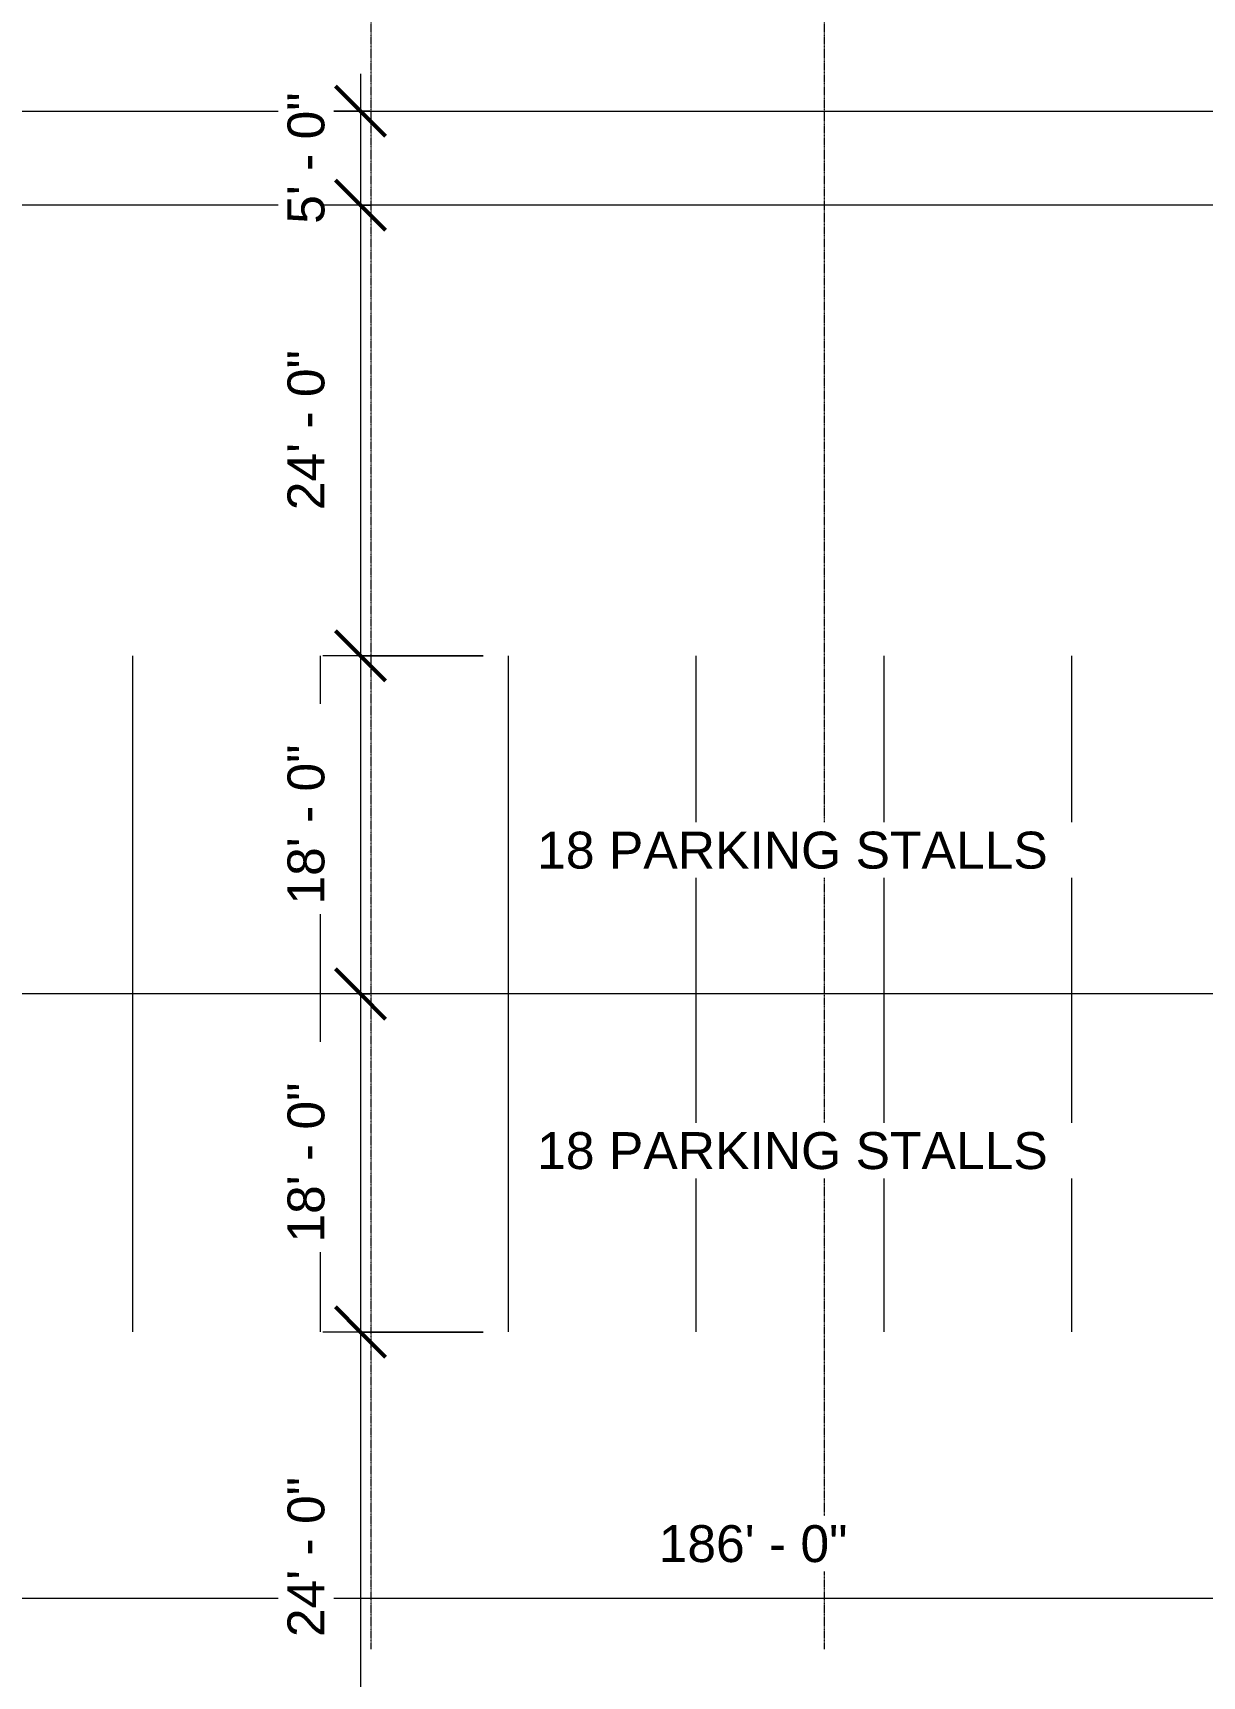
# Model space of a CAD drawing. Header units: inches. Extents: x 19712 to 27543, y -26063 to -18659.
# Drawn here: x 24607 to 25354, y -23892 to -22842 of the extents above; entities that cross this region are included whole.
import ezdxf

# ---------------------------------------------------------------- set-up
doc = ezdxf.new("R2010")
doc.units = ezdxf.units.IN
doc.header["$MEASUREMENT"] = 0
doc.linetypes.add('Grid Line 1_2_', pattern=[0.875, 0.5, -0.125, 0.125, -0.125])
for name, color, linetype, lineweight in [('A-ANNO-DIMS', 211, 'Continuous', 9), ('A-ANNO-DIMS-256', 211, 'Continuous', 9), ('Conc', 7, 'Continuous', 9), ('G-ANNO-TEXT', 231, 'Continuous', 9), ('PAINT', 190, 'Continuous', 9), ('S-GRID', 1, 'Continuous', 9)]:
    doc.layers.add(name, color=color, linetype=linetype, lineweight=lineweight)
doc.styles.add('Arial', font='arial.ttf', dxfattribs={"height": 23.60479})
doc.dimstyles.new('Linear_-_3_32__Arial_1', dxfattribs={"dimscale": 12, "dimtxt": 24, "dimasz": 2.666667, "dimexe": 2, "dimexo": 1.333333, "dimgap": 1.333333, "dimtad": 1, "dimdec": 0, "dimzin": 1, "dimdsep": 46, "dimlunit": 4, "dimtxsty": 'Arial', "dimblk1": 'OBLIQUE', "dimblk2": 'OBLIQUE', "dimsah": 1, "dimcen": 0.09, "dimdle": 2, "dimazin": 0, "dimtfac": 1, "dimtdec": 4, "dimtix": 1, "dimtmove": 0, "dimatfit": 3, "dimfxl": 1, "dimtvp": 1, "dimtfill": 1, "dimfrac": 2, "dimtolj": 1, "dimtzin": 0, "dimarcsym": 2})

# ---------------------------------------------------------------- blocks, each defined once
blk = doc.blocks.new('DIMBLOCK21-Site Plan - Phase 1')
at = {"layer": 'A-ANNO-DIMS-256', "transparency": 16777216}
for p, q in [((23950.5, -23652.1), (23950.5, -23866.2)), ((23950.5, -23842.2), (23950.5, -23652.1)), ((26182.5, -23652.1), (26182.5, -23866.2)), ((26182.5, -23842.2), (26182.5, -23652.1)), ((23950.5, -23842.2), (26182.5, -23842.2))]:
    blk.add_line(p, q, dxfattribs=at)
at = {"layer": 'A-ANNO-DIMS-256', "lineweight": 50, "transparency": 16777216}
for p, q in [((23950.5, -23842.2), (23966.5, -23826.2)), ((26182.5, -23842.2), (26198.5, -23826.2)), ((23950.5, -23842.2), (23934.5, -23858.2)), ((26182.5, -23842.2), (26166.5, -23858.2))]:
    blk.add_line(p, q, dxfattribs=at)
at = {"layer": 'A-ANNO-DIMS-256', "color": 0, "transparency": 16777216, "insert": (25006.5, -23795.5), "char_height": 23.6, "width": 144, "attachment_point": 1, "line_spacing_factor": 0.938532, "style": 'Arial', "bg_fill": 3, "box_fill_scale": 1.25, "bg_fill_color": 0, "bg_fill_transparency": 0}
blk.add_mtext('186\' - 0"', dxfattribs=at)
blk = doc.blocks.new('_Oblique')
at = {"color": 0, "linetype": 'ByBlock', "lineweight": -2}
blk.add_line((-0.5, -0.5), (0.5, 0.5), dxfattribs=at)
blk = doc.blocks.new('DIMBLOCK42-Site Plan - Phase 1')
at = {"layer": 'A-ANNO-DIMS-256', "transparency": 16777216}
for p, q in [((24816, -22868.1), (24816, -22952.1)), ((24822.6, -22892.1), (24792, -22892.1)), ((24816, -22892.1), (24822.6, -22892.1)), ((24822.6, -22952.1), (24792, -22952.1)), ((24816, -22952.1), (24822.6, -22952.1))]:
    blk.add_line(p, q, dxfattribs=at)
at = {"layer": 'A-ANNO-DIMS-256', "lineweight": 50, "transparency": 16777216}
for p, q in [((24816, -22892.1), (24800, -22876.1)), ((24816, -22892.1), (24832, -22908.1)), ((24816, -22952.1), (24800, -22936.1)), ((24816, -22952.1), (24832, -22968.1))]:
    blk.add_line(p, q, dxfattribs=at)
at = {"layer": 'A-ANNO-DIMS-256', "color": 0, "transparency": 16777216, "insert": (24769.4, -22964), "char_height": 23.6, "width": 100.578, "attachment_point": 1, "rotation": 90, "line_spacing_factor": 0.938532, "style": 'Arial', "bg_fill": 3, "box_fill_scale": 1.25, "bg_fill_color": 0, "bg_fill_transparency": 0}
blk.add_mtext('5\' - 0"', dxfattribs=at)
blk = doc.blocks.new('DIMBLOCK43-Site Plan - Phase 1')
at = {"layer": 'A-ANNO-DIMS-256', "lineweight": 50, "transparency": 16777216}
for p, q in [((24816, -22952.1), (24800, -22936.1)), ((24816, -22952.1), (24832, -22968.1)), ((24816, -23240.1), (24800, -23224.1)), ((24816, -23240.1), (24832, -23256.1))]:
    blk.add_line(p, q, dxfattribs=at)
at = {"layer": 'A-ANNO-DIMS-256', "transparency": 16777216}
for p, q in [((24822.6, -22952.1), (24792, -22952.1)), ((24816, -22952.1), (24816, -23240.1)), ((24816, -22952.1), (24822.6, -22952.1)), ((24894.5, -23240.1), (24792, -23240.1)), ((24816, -23240.1), (24894.5, -23240.1))]:
    blk.add_line(p, q, dxfattribs=at)
at = {"layer": 'A-ANNO-DIMS-256', "color": 0, "transparency": 16777216, "insert": (24769.4, -23147), "char_height": 23.6, "width": 122.289, "attachment_point": 1, "rotation": 90, "line_spacing_factor": 0.938532, "style": 'Arial', "bg_fill": 3, "box_fill_scale": 1.25, "bg_fill_color": 0, "bg_fill_transparency": 0}
blk.add_mtext('24\' - 0"', dxfattribs=at)
blk = doc.blocks.new('DIMBLOCK44-Site Plan - Phase 1')
at = {"layer": 'A-ANNO-DIMS-256', "lineweight": 50, "transparency": 16777216}
for p, q in [((24816, -23240.1), (24800, -23224.1)), ((24816, -23240.1), (24832, -23256.1)), ((24816, -23456.1), (24800, -23440.1)), ((24816, -23456.1), (24832, -23472.1))]:
    blk.add_line(p, q, dxfattribs=at)
at = {"layer": 'A-ANNO-DIMS-256', "transparency": 16777216}
for p, q in [((24894.5, -23240.1), (24792, -23240.1)), ((24816, -23240.1), (24816, -23456.1)), ((24816, -23240.1), (24894.5, -23240.1)), ((24822.6, -23456.1), (24792, -23456.1)), ((24816, -23456.1), (24822.6, -23456.1))]:
    blk.add_line(p, q, dxfattribs=at)
at = {"layer": 'A-ANNO-DIMS-256', "color": 0, "transparency": 16777216, "insert": (24769.4, -23399), "char_height": 23.6, "width": 122.289, "attachment_point": 1, "rotation": 90, "line_spacing_factor": 0.938532, "style": 'Arial', "bg_fill": 3, "box_fill_scale": 1.25, "bg_fill_color": 0, "bg_fill_transparency": 0}
blk.add_mtext('18\' - 0"', dxfattribs=at)
blk = doc.blocks.new('DIMBLOCK45-Site Plan - Phase 1')
at = {"layer": 'A-ANNO-DIMS-256', "lineweight": 50, "transparency": 16777216}
for p, q in [((24816, -23456.1), (24800, -23440.1)), ((24816, -23456.1), (24832, -23472.1)), ((24816, -23672.1), (24800, -23656.1)), ((24816, -23672.1), (24832, -23688.1))]:
    blk.add_line(p, q, dxfattribs=at)
at = {"layer": 'A-ANNO-DIMS-256', "transparency": 16777216}
for p, q in [((24822.6, -23456.1), (24792, -23456.1)), ((24816, -23456.1), (24816, -23672.1)), ((24816, -23456.1), (24822.6, -23456.1)), ((24894.5, -23672.1), (24792, -23672.1)), ((24816, -23672.1), (24894.5, -23672.1))]:
    blk.add_line(p, q, dxfattribs=at)
at = {"layer": 'A-ANNO-DIMS-256', "color": 0, "transparency": 16777216, "insert": (24769.4, -23615), "char_height": 23.6, "width": 122.289, "attachment_point": 1, "rotation": 90, "line_spacing_factor": 0.938532, "style": 'Arial', "bg_fill": 3, "box_fill_scale": 1.25, "bg_fill_color": 0, "bg_fill_transparency": 0}
blk.add_mtext('18\' - 0"', dxfattribs=at)
blk = doc.blocks.new('DIMBLOCK46-Site Plan - Phase 1')
at = {"layer": 'A-ANNO-DIMS-256', "lineweight": 50, "transparency": 16777216}
for p, q in [((24816, -23672.1), (24800, -23656.1)), ((24816, -23672.1), (24832, -23688.1)), ((24816, -23960.1), (24800, -23944.1)), ((24816, -23960.1), (24832, -23976.1))]:
    blk.add_line(p, q, dxfattribs=at)
at = {"layer": 'A-ANNO-DIMS-256', "transparency": 16777216}
for p, q in [((24894.5, -23672.1), (24792, -23672.1)), ((24816, -23672.1), (24816, -23960.1)), ((24816, -23672.1), (24894.5, -23672.1)), ((24822.5, -23960.1), (24792, -23960.1)), ((24816, -23960.1), (24822.5, -23960.1))]:
    blk.add_line(p, q, dxfattribs=at)
at = {"layer": 'A-ANNO-DIMS-256', "color": 0, "transparency": 16777216, "insert": (24769.4, -23867), "char_height": 23.6, "width": 122.289, "attachment_point": 1, "rotation": 90, "line_spacing_factor": 0.938532, "style": 'Arial', "bg_fill": 3, "box_fill_scale": 1.25, "bg_fill_color": 0, "bg_fill_transparency": 0}
blk.add_mtext('24\' - 0"', dxfattribs=at)

msp = doc.modelspace()

# ---------------------------------------------------------------- linework, layer by layer
at = {"layer": 'Conc'}
for p, q in [((24292.265225, -22892.067479), (25981.015225, -22892.067479)), ((26285.490625, -22952.067479), (21911.235225, -22952.067479))]:
    msp.add_line(p, q, dxfattribs=at)
at = {"layer": 'PAINT'}
for p, q in [((24670.515225, -23672.067479), (24670.515225, -23240.067479)), ((24790.515225, -23672.067479), (24790.515225, -23240.067479)), ((24910.515225, -23672.067479), (24910.515225, -23240.067479)), ((25030.515225, -23672.067479), (25030.515225, -23240.067479)), ((25150.515225, -23672.067479), (25150.515225, -23240.067479)), ((25270.515225, -23672.067479), (25270.515225, -23240.067479)), ((25990.515225, -23456.067479), (23950.515225, -23456.067479))]:
    msp.add_line(p, q, dxfattribs=at)
at = {"layer": 'S-GRID', "linetype": 'Grid Line 1_2_'}
for p, q in [((24822.890225, -23874.70128), (24822.890225, -18787.198833)), ((25112.390225, -23874.70128), (25112.390225, -18787.198833))]:
    msp.add_line(p, q, dxfattribs=at)

# ---------------------------------------------------------------- next in the draw order: texts
at = {"layer": 'G-ANNO-TEXT', "color": 145, "char_height": 23.60479042, "width": 388.512, "attachment_point": 1, "line_spacing_factor": 0.938532, "style": 'Arial', "bg_fill": 3, "box_fill_scale": 1.25, "bg_fill_color": 0, "bg_fill_transparency": 0}
for insert in [(24928.887522, -23352.382698), (24928.887522, -23544.382698)]:
    msp.add_mtext('18 PARKING STALLS', dxfattribs=dict(at, insert=insert))

# ---------------------------------------------------------------- next in the draw order: dimensions: what is measured, and where the dimension line sits
at = {"layer": 'A-ANNO-DIMS'}
dim = msp.add_linear_dim(base=(24816.00258, -22952.067479), p1=(24838.629997, -22892.067479), p2=(24838.629997, -22952.067479), angle=90, dimstyle='Linear_-_3_32__Arial_1', override={"dimpost": '<>', "dimfxl": 60}, dxfattribs=at)
dim.commit()
dim.dimension.update_dxf_attribs({"geometry": 'DIMBLOCK42-Site Plan - Phase 1', "text_midpoint": (24787.950611, -22922.067479)})
dim = msp.add_linear_dim(base=(26182.515225, -23842.161355), p1=(23950.515225, -23636.067479), p2=(26182.515225, -23636.067479), dimstyle='Linear_-_3_32__Arial_1', override={"dimpost": '<>', "dimfxl": 2232}, dxfattribs=at)
dim.commit()
dim.dimension.update_dxf_attribs({"geometry": 'DIMBLOCK21-Site Plan - Phase 1', "text_midpoint": (25066.515225, -23814.109386)})

# ---------------------------------------------------------------- next in the draw order: dimensions: what is measured, and where the dimension line sits
dim = msp.add_linear_dim(base=(24816.00258, -23240.067479), p1=(24838.629997, -22952.067479), p2=(24910.515225, -23240.067479), angle=90, dimstyle='Linear_-_3_32__Arial_1', override={"dimpost": '<>', "dimfxl": 296.83579}, dxfattribs=at)
dim.commit()
dim.dimension.update_dxf_attribs({"geometry": 'DIMBLOCK43-Site Plan - Phase 1', "text_midpoint": (24787.950611, -23096.067479)})

# ---------------------------------------------------------------- next in the draw order: dimensions: what is measured, and where the dimension line sits
dim = msp.add_linear_dim(base=(24816.00258, -23456.067479), p1=(24910.515225, -23240.067479), p2=(24838.629997, -23456.067479), angle=90, dimstyle='Linear_-_3_32__Arial_1', override={"dimpost": '<>', "dimfxl": 227.647724}, dxfattribs=at)
dim.commit()
dim.dimension.update_dxf_attribs({"geometry": 'DIMBLOCK44-Site Plan - Phase 1', "text_midpoint": (24787.950611, -23348.067479)})

# ---------------------------------------------------------------- next in the draw order: dimensions: what is measured, and where the dimension line sits
dim = msp.add_linear_dim(base=(24816.00258, -23672.067479), p1=(24838.629997, -23456.067479), p2=(24910.515225, -23672.067479), angle=90, dimstyle='Linear_-_3_32__Arial_1', override={"dimpost": '<>', "dimfxl": 227.647724}, dxfattribs=at)
dim.commit()
dim.dimension.update_dxf_attribs({"geometry": 'DIMBLOCK45-Site Plan - Phase 1', "text_midpoint": (24787.950611, -23564.067479)})

# ---------------------------------------------------------------- next in the draw order: dimensions: what is measured, and where the dimension line sits
dim = msp.add_linear_dim(base=(24816.00258, -23960.067479), p1=(24910.515225, -23672.067479), p2=(24838.515225, -23960.067479), angle=90, dimstyle='Linear_-_3_32__Arial_1', override={"dimpost": '<>', "dimfxl": 296.863605}, dxfattribs=at)
dim.commit()
dim.dimension.update_dxf_attribs({"geometry": 'DIMBLOCK46-Site Plan - Phase 1', "text_midpoint": (24787.950611, -23816.067479)})

doc.saveas('drawing.dxf')
